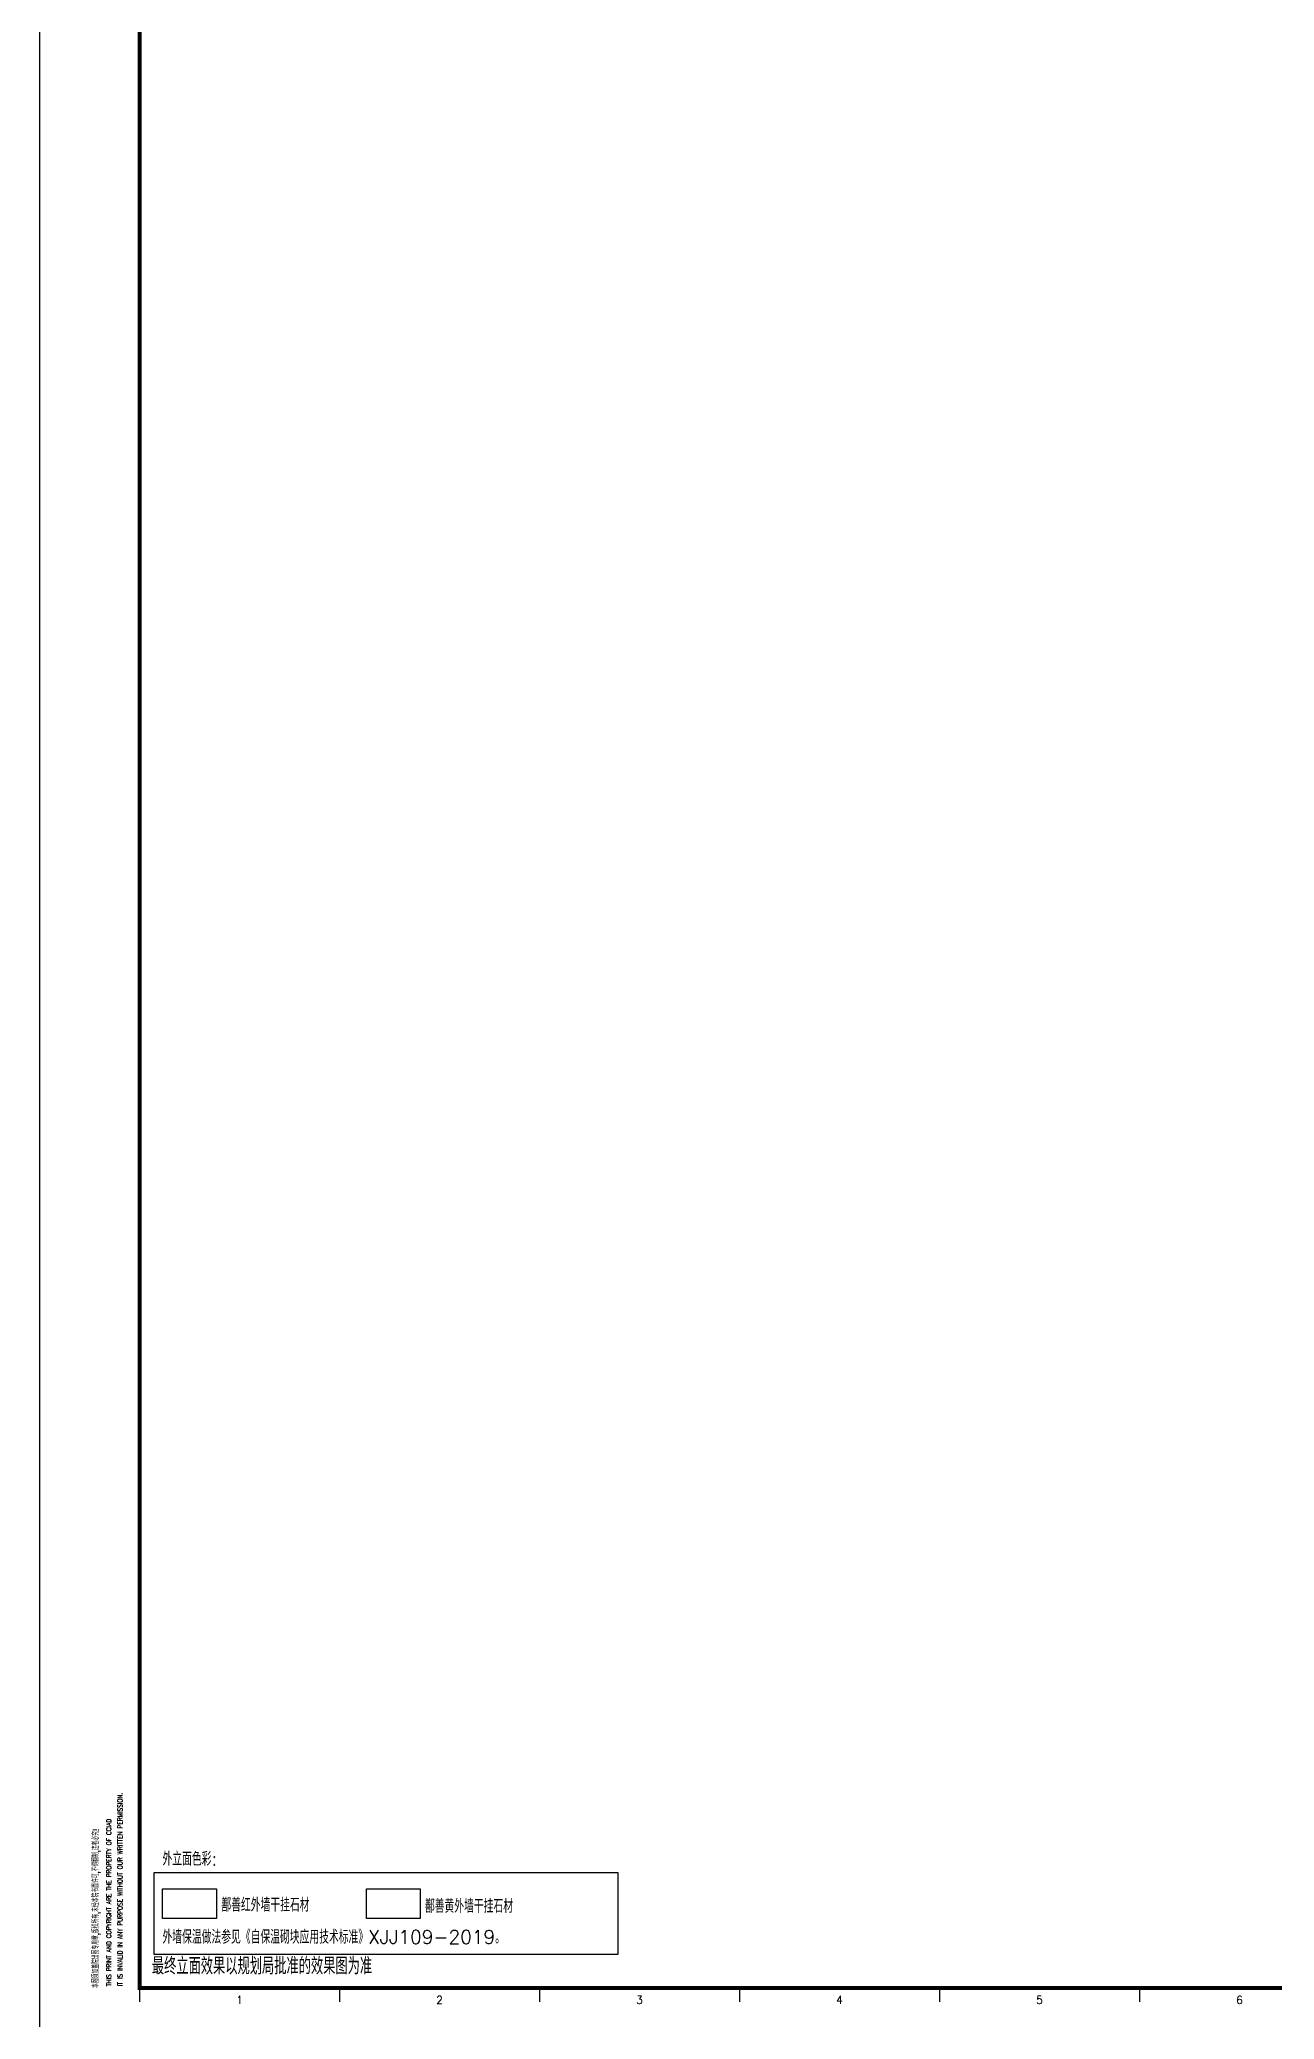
# Model space of a CAD drawing. Header units: inches. Extents: x -33398975359 to 508000, y -22013500442 to 738838.
# Drawn here: x 277300 to 308174, y 312703 to 362194 of the extents above; entities that cross this region are included whole.
import ezdxf
from ezdxf.enums import TextEntityAlignment as Align

# ---------------------------------------------------------------- set-up
doc = ezdxf.new("R2010")
doc.units = ezdxf.units.IN
doc.header["$LTSCALE"] = 1000
doc.header["$MEASUREMENT"] = 0
doc.layers.get('0').update_dxf_attribs({"true_color": 0xffffff})
for name, color, linetype, true_color in [('PUB_TEXT', 7, 'Continuous', 0xffffff), ('TK', 7, 'Continuous', 0xffffff), ('ZG-图框层', 4, 'Continuous', 0x00ffff), ('图例', 3, 'Continuous', 0x00ff00), ('立面填充', 252, 'Continuous', 0x848484)]:
    doc.layers.add(name, color=color, linetype=linetype, true_color=true_color)
doc.styles.add('CCIAD-图框(版权说明)', font='SIMPLEX.shx', dxfattribs={"height": 0.2, "bigfont": 'gbcbig.shx'})
doc.styles.add('ISOCP', font='txt.shx', dxfattribs={"height": 0.2, "bigfont": 'gbcbig.shx'})
doc.styles.add('TXTSTY_ANONYMOUS', font='txt.shx', dxfattribs={"height": 0.2, "bigfont": 'gbcbig.shx'})

msp = doc.modelspace()

# ---------------------------------------------------------------- hatches: boundary and pattern name
at = {"true_color": 0x7f00ff}
h = msp.add_hatch(dxfattribs=at)
h.set_pattern_fill('AR-B816,_O', color=190, scale=5080, angle=90)
h.set_pattern_definition([(0, (-814946009.2584168, -579300417.933888), (0, 242.6208), []), (90, (-814946009.2584168, -579300417.933888), (-242.6208, 242.6208), [242.6208, -242.6208])])
h.paths.add_polyline_path([(280375.9910646677, 315965.0692405701), (280375.9910646677, 315222.5692405701), (281719.2603365183, 315222.5692405701), (281719.2603365183, 315965.0692405701)], flags=0)

# ---------------------------------------------------------------- linework, layer by layer
msp.add_lwpolyline([(280168.8122469187, 316373.2630805969), (291758.9747281075, 316373.2630805969), (291758.9747281075, 314325.4245405197), (280168.8122469187, 314325.4245405197)], close=True)
at = {"layer": 'TK'}
for p, q in [((279799.9999444485, 313529.7506915331), (279799.9999444485, 313138.4308348894)), ((284799.9999444485, 313529.7506915331), (284799.9999444485, 313138.4308348894)), ((289799.9999444485, 313529.7506915331), (289799.9999444485, 313138.4308348894)), ((294799.9999444485, 313529.7506915331), (294799.9999444485, 313138.4308348894)), ((299799.9999444485, 313529.7506915331), (299799.9999444485, 313138.4308348894)), ((304799.9999444485, 313529.7506915331), (304799.9999444485, 313138.4308348894))]:
    msp.add_line(p, q, dxfattribs=at)
at = {"layer": 'ZG-图框层'}
msp.add_lwpolyline([(277300.0000128746, 396538.4308348894), (277300.0000128746, 312438.4308348894), (411100.0000128746, 312438.4308348894), (411100.0000128746, 396538.4308348894)], close=True, dxfattribs=at)
at = {"layer": 'ZG-图框层', "const_width": 100}
msp.add_lwpolyline([(279799.9999444485, 313484.0907632113), (279799.9999444485, 395538.4308348894), (410099.9999843836, 395538.4308348894), (410099.9999843836, 313484.0907632113)], close=True, dxfattribs=at)
at = {"layer": '图例', "ltscale": 0.5}
for points in [[(280375.9910646677, 315965.0692405701), (281719.2603365183, 315965.0692405701), (281719.2603365183, 315222.5692405701), (280375.9910646677, 315222.5692405701)], [(285470.5246077776, 315965.0692405701), (286813.793894887, 315965.0692405701), (286813.793894887, 315222.5692405701), (285470.5246077776, 315222.5692405701)]]:
    msp.add_lwpolyline(points, close=True, dxfattribs=at)
at = {"layer": '立面填充'}
msp.add_line((291758.9747281075, 314325.4245405197), (280168.8122469187, 314325.4245405197), dxfattribs=at)

# ---------------------------------------------------------------- texts
at = {"layer": 'PUB_TEXT', "style": 'TXTSTY_ANONYMOUS'}
for s, height, p in [('外立面色彩:', 340, (280372.8531862497, 316547.2044029236)), ('鄯善红外墙干挂石材', 340, (281845.8329225779, 315397.2961409092)), ('鄯善黄外墙干挂石材', 340, (286934.8527327776, 315366.3158149719)), ('外墙保温做法参见《自保温砌块应用技术标准》XJJ109-2019。', 340, (280372.8531862497, 314594.4304990768)), ('最终立面效果以规划局批准的效果图为准', 425, (280106.8546663523, 313825.4357557297))]:
    msp.add_text(s, height=height, dxfattribs=at).set_placement(p)
at = {"layer": 'TK', "style": 'CCIAD-图框(版权说明)', "width": 0.800000011920929}
for s, height, p in [('IT IS INVALID IN ANY PURPOSE WITHOUT OUR WRITTEN PERMISSION.', 120, (279371.4919637442, 313529.5593701601)), ('THIS PRINT AND COPYRIGHT ARE THE PROPERTY OF CCIAD ', 120, (279090.3475698233, 313529.5593701601)), ('本图须加盖院出图专用章,版权所有,未经本院书面许可,不得翻制,违者必究!', 150, (278777.6690868139, 313487.2437106371))]:
    msp.add_text(s, height=height, rotation=90.00000250447816, dxfattribs=at).set_placement(p)
at = {"layer": 'TK', "style": 'ISOCP'}
for s, p in [('1', (282299.9999444485, 313188.4308348894)), ('2', (287299.9999444485, 313188.4308348894)), ('3', (292299.9999444485, 313188.4308348894)), ('4', (297299.9999444485, 313188.4308348894)), ('5', (302299.9999444485, 313188.4308348894)), ('6', (307299.9999444485, 313188.4308348894))]:
    msp.add_text(s, height=200, dxfattribs=at).set_placement(p, align=Align.MIDDLE_CENTER)

doc.saveas('drawing.dxf')
